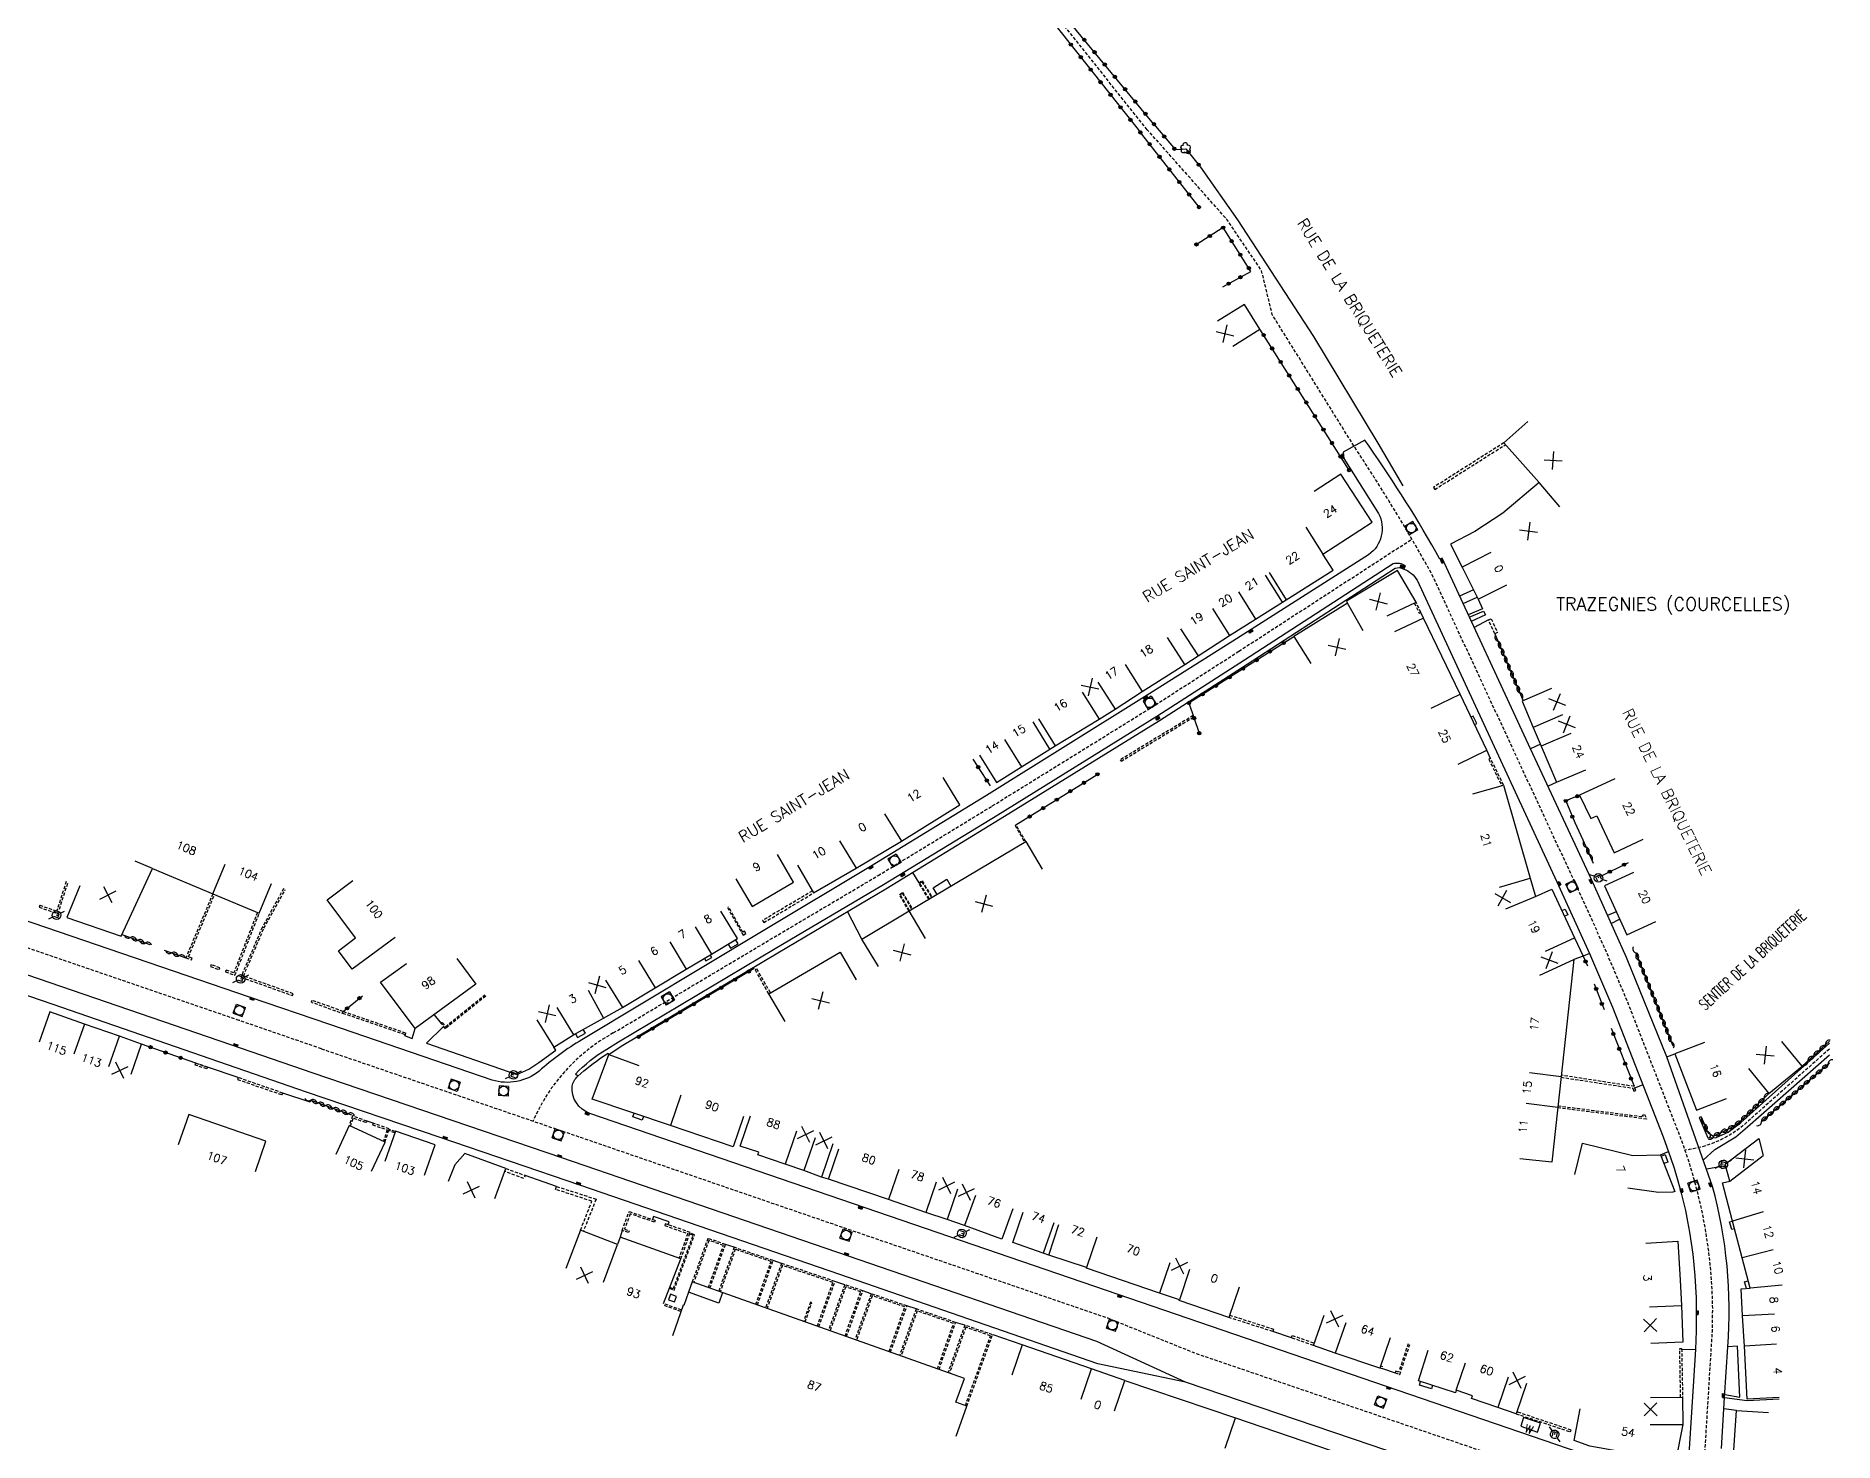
# Model space of a CAD drawing. Extents: x 146000 to 147001, y 128004 to 129000.
# Drawn here: x 146719.8 to 147000.7, y 128125.6 to 128345.3 of the extents above; entities that cross this region are included whole.
import ezdxf
from ezdxf.enums import TextEntityAlignment as Align

# ---------------------------------------------------------------- set-up
doc = ezdxf.new("R2010")
doc.units = 0
doc.header["$MEASUREMENT"] = 0
doc.linetypes.add('DASHED', pattern=[0.75, 0.5, -0.25])
doc.layers.get('0').update_dxf_attribs({"linetype": 'CONTINUOUS'})
for name, color, linetype in [('W0001', 6, 'DASHED'), ('W0008', 7, 'CONTINUOUS'), ('W0100', 7, 'CONTINUOUS'), ('W0112', 1, 'DASHED'), ('W0300', 7, 'CONTINUOUS'), ('W0302', 3, 'CONTINUOUS'), ('W0310', 3, 'CONTINUOUS'), ('W0322', 7, 'CONTINUOUS'), ('W0334', 7, 'CONTINUOUS'), ('W0400', 7, 'CONTINUOUS'), ('W0420', 7, 'CONTINUOUS'), ('W0471', 7, 'CONTINUOUS'), ('W0980', 7, 'CONTINUOUS'), ('W0984', 7, 'CONTINUOUS'), ('W0989', 7, 'CONTINUOUS'), ('W0991', 7, 'CONTINUOUS'), ('W1102', 7, 'CONTINUOUS')]:
    doc.layers.add(name, color=color, linetype=linetype)
doc.styles.get("Standard").update_dxf_attribs({"font": 'romans.shx', "width": 0.85})

# ---------------------------------------------------------------- blocks, each defined once
blk = doc.blocks.new('t991o')
at = {"color": 0, "linetype": 'Continuous'}
for p, q in [((-1, 1), (1, -1)), ((-1, -1), (1, 1))]:
    blk.add_line(p, q, dxfattribs=at)
blk = doc.blocks.new('t322o')
at = {"color": 0, "linetype": 'Continuous'}
for radius in [0.25, 0.15]:
    blk.add_circle((0, 0), radius, dxfattribs=at)
blk = doc.blocks.new('t310o')
at = {"color": 0, "linetype": 'Continuous'}
for centre, start, end in [((-0.5, 0.38), 216.8699, 323.1304), ((0.5, -0.37), 36.8699, 143.1303)]:
    blk.add_arc(centre, 0.625, start, end, dxfattribs=at)
blk = doc.blocks.new('T471')
for p, q in [((-0.333334, 0.333334), (-0.333334, -0.333334)), ((-0.333334, 0.333334), (0.333334, 0.333334)), ((-0.333334, 0), (0, 0)), ((0.500001, 0.500001), (1.000002, 1.000002)), ((-0.500001, -0.500001), (-1.000002, -1.000002)), ((-0.333334, -0.333334), (0.333334, -0.333334))]:
    blk.add_line(p, q)
blk.add_ellipse((0, 0), major_axis=(0.471405, 0.471405), ratio=1, start_param=5.4977871438, end_param=11.780972451)
blk = doc.blocks.new('T400')
for p, q in [((-0.15, 0.3), (0.15, 0.3)), ((-0.15, -0.25), (-0.15, 0.3)), ((-0.15, 0.15), (0.15, 0.15)), ((-0.15, 0), (0.15, 0)), ((0.15, 0.3), (0.15, -0.25)), ((-0.15, -0.15), (0.15, -0.15)), ((-0.15, -0.25), (-0.15, -0.3)), ((-0.15, -0.3), (0.15, -0.3)), ((0.15, -0.3), (0.15, -0.25))]:
    blk.add_line(p, q)
blk = doc.blocks.new('T420')
for p, q in [((0.75, 0.75), (-0.75, 0.75)), ((-0.75, 0.75), (-0.75, -0.75)), ((0.75, 0.75), (0.75, -0.75)), ((0.75, -0.75), (-0.75, -0.75))]:
    blk.add_line(p, q)
blk.add_ellipse((0, 0), major_axis=(-0.53, 0.53), ratio=1, start_param=3.926991, end_param=10.210176)
blk = doc.blocks.new('T300')
for p, q in [((-0.8, 0.51), (-0.86, 0.34)), ((-0.86, 0.34), (-0.86, 0.17)), ((-0.86, 0.17), (-0.74, 0.06)), ((-0.69, 0.63), (-0.8, 0.51)), ((-0.8, -0.06), (-0.74, 0.06)), ((-0.74, 0.06), (-0.69, 0.11)), ((-0.57, 0.69), (-0.69, 0.63)), ((-0.46, 0.69), (-0.57, 0.69)), ((-0.29, 0.63), (-0.46, 0.69)), ((-0.29, 0.63), (-0.17, 0.74)), ((-0.23, 0.57), (-0.29, 0.63)), ((-0.17, 0.74), (-0.06, 0.8)), ((-0.06, 0.8), (0.06, 0.8)), ((0.06, 0.8), (0.23, 0.74)), ((0.23, 0.74), (0.34, 0.63)), ((0.34, 0.63), (0.4, 0.51)), ((0.46, 0.46), (0.34, 0.46)), ((0.4, 0.51), (0.4, 0.46)), ((0.57, 0.4), (0.46, 0.46)), ((0.57, 0.4), (0.69, 0.29)), ((0.69, 0.29), (0.74, 0.17)), ((0.74, 0.06), (0.69, -0.17)), ((0.74, 0.17), (0.74, 0.06)), ((-0.8, -0.17), (-0.8, -0.06)), ((-0.8, -0.23), (-0.8, -0.17)), ((-0.74, -0.34), (-0.8, -0.23)), ((-0.69, -0.4), (-0.74, -0.34)), ((-0.51, -0.46), (-0.69, -0.4)), ((-0.4, -0.46), (-0.51, -0.46)), ((-0.4, -0.46), (-0.34, -0.46)), ((-0.34, -0.46), (-0.34, -0.4)), ((-0.34, -0.51), (-0.34, -0.46)), ((-0.29, -0.63), (-0.34, -0.51)), ((-0.17, -0.74), (-0.29, -0.63)), ((-0.06, -0.8), (-0.17, -0.74)), ((0.06, -0.8), (-0.06, -0.8)), ((0.17, -0.74), (0.06, -0.8)), ((0.23, -0.69), (0.17, -0.74)), ((0.29, -0.46), (0.23, -0.46)), ((0.29, -0.63), (0.23, -0.69)), ((0.46, -0.4), (0.29, -0.46)), ((0.34, -0.51), (0.29, -0.63)), ((0.34, -0.51), (0.34, -0.46)), ((0.57, -0.34), (0.46, -0.4)), ((0.63, -0.29), (0.57, -0.34)), ((0.69, -0.17), (0.63, -0.29))]:
    blk.add_line(p, q)

msp = doc.modelspace()

# ---------------------------------------------------------------- linework, layer by layer
at = {"layer": 'W0001', "flags": 128}
for points in [[(146893.43, 128330.65), (146879.48, 128348.09), (146858.97, 128373.33), (146853.91, 128379.33), (146832.67, 128404.16), (146818.13, 128420.55), (146802.87, 128437.61), (146779.06, 128464.83, -0.3239), (146778.82, 128467.43), (146782.02, 128472.84), (146790.06, 128487.73), (146815.46, 128534.27), (146826.61, 128555.02), (146831.95, 128567.25), (146839.78, 128586.67, 0.093664), (146842.4, 128599.82), (146843.46, 128606.03), (146845.19, 128625.31)], [(146978.4, 128113.04, 0.082216), (146980.53, 128123.58), (146981.72, 128142.9), (146981.77, 128146.42, 0.09103), (146976.35, 128174.22), (146968.43, 128194.51), (146964.83, 128202.97), (146959.72, 128214.18), (146937.81, 128261.38, 0.018363), (146925.73, 128281.21), (146912.96, 128301.75), (146911.29, 128308.61), (146905.88, 128316.62), (146893.43, 128330.65)], [(147000, 128187.03), (146986.52, 128175.06, -0.14184), (146977.46, 128171.23)]]:
    msp.add_lwpolyline(points, format="xyb", dxfattribs=at)
at = {"layer": 'W0001'}
for points in [[(146764.38, 128187.07), (146751.54, 128191.49), (146717.96, 128202.99), (146698.44, 128209.67), (146668.04, 128220.07, -0.033093), (146635.91, 128233.43, -0.012212), (146611.39, 128247.08), (146581.95, 128264.12), (146565.39, 128273.71), (146503.08, 128309.79, 0.047576), (146463.58, 128327.49, 0.057368), (146413.89, 128338.18), (146386.79, 128340.99)], [(146797.45, 128175.78, -0.16574), (146809.99, 128189.54), (146834.47, 128204.12), (146851.36, 128214.13), (146869.21, 128225.01), (146894.06, 128240.39), (146907.74, 128249.18), (146934.76, 128266.69, -0.35741)]]:
    msp.add_lwpolyline(points, format="xyb", dxfattribs=at)
at = {"layer": 'W0001', "flags": 128}
msp.add_lwpolyline([(146764.38, 128187.07), (146789.76, 128178.4), (146805.02, 128173.19), (146842.42, 128160.35), (146887.21, 128145.02), (146900.96, 128139.5), (146929.96, 128129.62), (146971.11, 128115.53), (146983.2, 128111.4), (147000, 128105.95)], dxfattribs=at)
at = {"layer": 'W0008'}
for points in [[(146765.68, 128190.87), (146753.15, 128195.13), (146717.36, 128207.38), (146699.28, 128213.57), (146669.65, 128223.73, -0.036629), (146637.73, 128237, -0.015294), (146613.29, 128250.6), (146584.36, 128267.34), (146567.71, 128276.97), (146505.36, 128313.08, 0.048768), (146464.76, 128331.31, 0.05659), (146413.28, 128342.24), (146387.15, 128344.98)], [(146763.09, 128183.28), (146750.24, 128187.7), (146716.67, 128199.2), (146697.15, 128205.88), (146666.75, 128216.28, -0.033133), (146634.09, 128229.87, -0.012225), (146609.37, 128243.63), (146579.95, 128260.65), (146563.38, 128270.25), (146501.09, 128306.32, 0.047557), (146462.3, 128323.7, 0.057382), (146413.49, 128334.2), (146386.43, 128336.99)], [(146983.12, 128124.6), (146983.62, 128132.61), (146984.13, 128140.49, 0.08551), (146981.74, 128165.57), (146974.6, 128185.82), (146968.3, 128201.35), (146962.83, 128213.5), (146953.28, 128233.95), (146939.48, 128263.69), (146939.15, 128263.55, 0.026348), (146928.07, 128281.2), (146927.41, 128282.17), (146924.05, 128280.26), (146924.15, 128279.28), (146929.54, 128270.71, -0.378582), (146928, 128264.24), (146906.81, 128250.76), (146893.4, 128242.32), (146868.32, 128226.66), (146850.17, 128215.57), (146833.68, 128205.65), (146805.1, 128188.49, 0.045651), (146798.39, 128183.57, -0.247557), (146791.05, 128182.17), (146765.68, 128190.87)], [(146972.65, 128120.01), (146930.64, 128134.38), (146888.87, 128148.68), (146843.71, 128164.12), (146806.32, 128176.96, -0.333825), (146803.54, 128181.22, -0.147713), (146804.44, 128182.78), (146804.07, 128183.1, -0.066323), (146808.96, 128187), (146810.82, 128188.16), (146835.29, 128202.73), (146852.19, 128212.75), (146870.06, 128223.64), (146894.92, 128239.03), (146908.61, 128247.82), (146931.83, 128262.87, -0.238904), (146933.72, 128262.51), (146933.49, 128262.01, -0.185015), (146935.57, 128260.26), (146957.44, 128213.13), (146962.54, 128201.96), (146966.11, 128193.56), (146974.02, 128173.3)], [(146974.02, 128173.31, -0.091358), (146979.2, 128146.41), (146979.17, 128143.02), (146979.09, 128140.09), (146978.03, 128123.74, -0.453745)]]:
    msp.add_lwpolyline(points, format="xyb", dxfattribs=at)
for points in [[(146980.99, 128173.16), (146982.33, 128173.2), (146984.2, 128174.02), (146986.11, 128175.52), (147000, 128187.92)], [(146980.29, 128169.68), (146982.11, 128171.33), (146985.38, 128173.3), (146987.23, 128174.86), (147000, 128186.1)], [(147000, 128100.71), (146994.69, 128102.45), (146980.23, 128107.39), (146928.43, 128125.14), (146899.42, 128134.99), (146885.55, 128141.36), (146846.72, 128154.67), (146801.93, 128170.05), (146763.09, 128183.28)]]:
    msp.add_lwpolyline(points, dxfattribs=at)
at = {"layer": 'W0100'}
for points in [[(146906.78, 128296.85), (146911.03, 128299.49), (146908.63, 128303.36), (146904.38, 128300.73)], [(146952.89, 128285.05), (146949.14, 128281.74), (146954.64, 128275.53), (146948.98, 128270.73), (146944.62, 128267.86), (146940.82, 128265.88), (146942.64, 128262.31), (146945.13, 128257.32), (146949.61, 128259.56)], [(146912.48, 128261.45), (146915.14, 128257.22), (146922.46, 128261.83), (146920.88, 128264.33), (146928.54, 128269.32), (146923.68, 128276.83), (146919.48, 128274.11)], [(146898.64, 128252.66), (146901.35, 128248.45), (146906.28, 128251.62), (146910.34, 128254.19), (146914.53, 128256.82), (146911.88, 128261.06)], [(146930.89, 128254.69), (146935.42, 128256.84), (146932.52, 128261.77), (146924.54, 128256.99), (146924.69, 128256.71), (146916.34, 128251.49), (146918.99, 128247.25)], [(146942, 128231.54), (146946.5, 128233.7), (146942.29, 128242.46), (146936.57, 128254.34), (146932.07, 128252.18)], [(146876.44, 128238.63), (146879.05, 128234.37), (146885.93, 128238.58), (146888.4, 128240.15), (146892.64, 128242.86), (146899.3, 128247.1), (146896.61, 128251.31)], [(146956.59, 128243.33), (146951.98, 128241.37), (146953.73, 128237.27), (146954.99, 128234.32), (146957.35, 128228.71), (146961.96, 128230.65)], [(146867.21, 128232.93), (146869.85, 128228.69), (146873.76, 128231.12), (146878.2, 128233.86), (146875.57, 128238.12)], [(146838.77, 128215.74), (146841.29, 128211.41), (146847.94, 128215.29), (146855, 128219.52), (146864.15, 128225.18), (146861.53, 128229.43)], [(146966.46, 128229.26), (146960.98, 128226.67), (146962.71, 128223.03), (146963.66, 128223.48), (146966.4, 128217.68), (146970.92, 128219.82)], [(146944.28, 128226.89), (146949.09, 128228.27), (146953.27, 128213.7), (146954.07, 128210.87), (146956.62, 128212)], [(146829.14, 128213.61), (146831.67, 128209.29), (146838.16, 128213.09), (146835.63, 128217.41)], [(146851.41, 128199.91), (146848.85, 128204.2), (146856.23, 128208.61), (146874.45, 128219.43), (146877, 128215.13)], [(146726.64, 128212.5), (146724.59, 128207.6), (146733.08, 128204.64), (146737.99, 128215.24), (146747.42, 128211.29), (146754.67, 128208.26), (146756.6, 128212.88)], [(146969.39, 128214.61), (146964.84, 128212.54), (146968.34, 128204.88), (146972.89, 128206.95)], [(146775.91, 128204.47), (146769.2, 128199.48), (146767.04, 128202.38), (146769.73, 128204.39), (146765.29, 128210.36), (146769.3, 128213.34)], [(146956.62, 128212), (146960.17, 128204.41), (146961.53, 128201.51), (146960.07, 128201.01), (146958.08, 128182.75), (146956.61, 128169.33), (146951.64, 128169.87)], [(146798.07, 128191.58), (146800.71, 128187.34), (146803.79, 128189.25), (146808.48, 128191.86), (146811.42, 128193.52), (146816.51, 128196.59), (146821.38, 128199.49), (146825.33, 128201.84), (146829.38, 128204.3), (146826.79, 128208.58)], [(146785.54, 128201.15), (146788.53, 128197.14), (146779.01, 128190.22), (146773.63, 128197.45), (146777.67, 128200.39)], [(146836.82, 128191.33), (146834.3, 128195.65), (146845.42, 128202.14), (146847.94, 128197.82)], [(146734.64, 128183.08), (146736.3, 128187.8), (146732.82, 128189.02), (146727.38, 128190.93), (146721.93, 128192.84), (146720.28, 128188.12)], [(146980.51, 128188.07), (146975.85, 128186.26), (146979.25, 128177.5), (146983.91, 128179.31)], [(146987.38, 128183.97), (146990.54, 128180.1), (146995.74, 128184.34), (146992.58, 128188.21)], [(146830.34, 128176.47), (146828.73, 128171.74), (146818.92, 128175.08), (146806.69, 128179.19), (146809.29, 128186.17), (146813.97, 128184.43)], [(146754.07, 128167.91), (146755.7, 128172.64), (146743.65, 128176.79), (146742.02, 128172.07)], [(146844.3, 128172.24), (146842.53, 128167.02), (146839.76, 128168.05), (146836.87, 128169.03), (146832.59, 128170.48), (146832.73, 128170.89), (146829.84, 128171.87), (146831.45, 128176.6)], [(146772.23, 128167.95), (146774.33, 128172.49), (146768.71, 128175.09), (146766.62, 128170.55)], [(146780.51, 128167.33), (146782.14, 128172.05), (146775.95, 128174.19), (146774.32, 128169.47)], [(146960.23, 128167.45), (146961.41, 128172.31), (146969.31, 128170.4), (146973.64, 128170.48), (146975.84, 128164.77), (146975.54, 128164.67), (146973.29, 128164.61)], [(146992.15, 128132.59), (146987.16, 128132.33), (146986.73, 128140.62), (146986.45, 128145.35), (146986.21, 128149.56), (146987.6, 128149.65), (146986.37, 128154.4), (146984.86, 128160.12), (146983.31, 128166.1), (146984.43, 128166.39), (146983.74, 128169.02), (146988.99, 128173.06), (146989.65, 128170.41)], [(146791.47, 128163.68), (146793.18, 128168.38), (146786.78, 128170.71), (146785.21, 128168.96), (146784.17, 128166.34)], [(146872.41, 128162.05), (146870.72, 128157.34), (146864.89, 128159.44), (146862.18, 128160.38), (146858.83, 128161.49), (146852.98, 128163.5), (146843.63, 128166.72), (146845.25, 128171.44)], [(146973.29, 128164.61), (146968.5, 128165.27)], [(146878.81, 128159.88), (146877.16, 128155.15), (146872.41, 128156.81), (146874.05, 128161.53)], [(146817.84, 128147.26), (146820.54, 128154.24), (146811.04, 128157.64), (146810.67, 128156.5), (146804.88, 128158.74), (146802.56, 128152.75)], [(146907.76, 128149.82), (146906.15, 128145.09), (146898.43, 128147.72), (146898.44, 128147.84), (146895.33, 128148.89), (146883.91, 128152.78), (146883.95, 128152.89), (146878.05, 128154.84), (146879.62, 128159.59)], [(146971.34, 128156.71), (146976.33, 128157.02), (146976.71, 128150.94), (146976.88, 128146.95), (146977.12, 128141.21), (146972.12, 128141)], [(146863.57, 128126.52), (146865.24, 128131.23), (146863.53, 128131.84), (146864.85, 128135.58), (146822.33, 128150.65), (146821.76, 128149.03), (146821.03, 128146.97), (146820.93, 128147.01), (146819.23, 128142.23)], [(146931.36, 128141.91), (146929.76, 128137.17), (146922.77, 128139.52), (146919.38, 128140.73), (146921.05, 128145.44)], [(146888.28, 128130.52), (146889.92, 128135.24), (146884.72, 128137.05), (146873.87, 128140.79), (146872.24, 128136.06)], [(146952.68, 128134.79), (146951.04, 128130.06), (146948.2, 128131.05), (146944.1, 128132.45), (146944.24, 128132.87), (146941.69, 128133.73), (146941.57, 128133.34), (146935.79, 128135.2), (146937.32, 128139.96)], [(146972.06, 128132.6), (146977.06, 128132.62), (146977.08, 128128.38), (146975.94, 128122.58), (146962.56, 128124.98), (146960.14, 128125.85)], [(146960.14, 128125.85), (146961.05, 128130.84)], [(146989.82, 128120.19), (146989.9, 128116.89), (146989.91, 128116.18), (146984.51, 128116.55), (146984.83, 128120.52), (146985.49, 128130.58), (146990.48, 128130.25)], [(146905.59, 128124.66), (146907.2, 128129.4), (146924.16, 128123.65), (146922.55, 128118.92)]]:
    msp.add_lwpolyline(points, dxfattribs=at)
for points in [[(146818.63, 128147.87), (146819.58, 128147.51), (146819.89, 128148.35), (146818.93, 128148.71)], [(146954.38, 128127.19), (146954.84, 128128.58), (146952.23, 128129.48), (146951.77, 128128.09)]]:
    msp.add_lwpolyline(points, close=True, dxfattribs=at)
at = {"layer": 'W0112'}
msp.add_line((146746.59, 128184.19), (146744.76, 128184.82), dxfattribs=at)
for points in [[(146949.14, 128281.74), (146938.16, 128274.78), (146938.36, 128274.46), (146949.34, 128281.42)], [(146935.15, 128256.71), (146935.91, 128255.1), (146936.18, 128255.23), (146935.42, 128256.84)], [(146949.09, 128228.27), (146947.06, 128232.41), (146946.79, 128232.28), (146948.79, 128228.19)], [(146874.45, 128219.43), (146872.91, 128222.03), (146872.76, 128221.94), (146874.29, 128219.34)], [(146724.52, 128213.19), (146723.01, 128208.55), (146720.37, 128209.48), (146720.27, 128209.2), (146723.21, 128208.16), (146724.81, 128213.1)], [(146758.48, 128212.09), (146755.13, 128206.04), (146751.8, 128198.26), (146759.87, 128195.38), (146759.97, 128195.67), (146752.2, 128198.43), (146755.4, 128205.91), (146758.74, 128211.95)], [(146841.1, 128211.73), (146833.31, 128207.1), (146833.5, 128206.78), (146841.29, 128211.41)], [(146859.29, 128210.43), (146857.72, 128212.99), (146858.25, 128213.3), (146859.81, 128210.74)], [(146859.38, 128210.48), (146857.86, 128212.96), (146858.22, 128213.17), (146859.72, 128210.68)], [(146747.42, 128211.29), (146743.2, 128201.26), (146744.1, 128200.95), (146744.19, 128201.24), (146743.61, 128201.44), (146747.7, 128211.18)], [(146827.81, 128209.14), (146830.07, 128205.16), (146830.26, 128204.84), (146830.7, 128205.1), (146830.51, 128205.42), (146830.24, 128205.27), (146827.98, 128209.24)], [(146856.19, 128208.58), (146854.69, 128211.18), (146855.19, 128211.51), (146856.72, 128208.9)], [(146856.27, 128208.63), (146854.82, 128211.15), (146855.15, 128211.37), (146856.63, 128208.85)], [(146754.39, 128208.38), (146750.7, 128198.94), (146749.47, 128199.36), (146749.38, 128199.08), (146750.88, 128198.56), (146754.67, 128208.26)], [(146834.3, 128195.65), (146832.14, 128199.43), (146832.37, 128199.56), (146834.53, 128195.79)], [(146790.06, 128195.3), (146783.75, 128190.2), (146783.09, 128191.02), (146783.27, 128191.17), (146783.78, 128190.52), (146789.91, 128195.48)], [(146958.07, 128182.62), (146969.28, 128180.92), (146969.46, 128180.42), (146969.75, 128180.53), (146969.51, 128181.18), (146958.1, 128182.93)], [(146957.58, 128178.16), (146970.92, 128176.45), (146970.81, 128176.69), (146971.09, 128176.82), (146971.43, 128176.08), (146957.54, 128177.85)], [(146768.94, 128174.98), (146769.38, 128176.25), (146771.42, 128175.53), (146771.51, 128175.77), (146769.23, 128176.57), (146768.71, 128175.09)], [(146774.33, 128172.49), (146774.95, 128174.56), (146772.46, 128175.44), (146772.37, 128175.2), (146774.64, 128174.4), (146774.1, 128172.6)], [(146775.87, 128173.94), (146774.87, 128174.29)], [(146775.93, 128174.13), (146774.92, 128174.48)], [(146804.88, 128158.74), (146806.64, 128163.25), (146800.97, 128165.1), (146801.13, 128165.57), (146807.3, 128163.56), (146805.32, 128158.57)], [(146820.54, 128154.24), (146822.01, 128158.37), (146818.12, 128159.74), (146818.02, 128159.45), (146821.62, 128158.19), (146820.25, 128154.34)], [(146818.77, 128149.67), (146819.48, 128149.37), (146822.69, 128158.01), (146821.98, 128158.29)], [(146818.84, 128149.83), (146819.38, 128149.6), (146822.47, 128157.91), (146821.92, 128158.13)], [(146825.1, 128149.67), (146827.52, 128156.51), (146824.76, 128157.44), (146822.33, 128150.65)], [(146824.86, 128149.75), (146827.2, 128156.35), (146824.92, 128157.12), (146822.57, 128150.56)], [(146832.5, 128147.04), (146834.96, 128153.97), (146828.9, 128156.05), (146826.46, 128149.18)], [(146832.27, 128147.13), (146834.64, 128153.82), (146829.05, 128155.74), (146826.7, 128149.1)], [(146842.11, 128143.64), (146844.62, 128150.73), (146836.26, 128153.54), (146833.79, 128146.59)], [(146841.87, 128143.72), (146844.3, 128150.57), (146836.41, 128153.22), (146834.03, 128146.5)], [(146846.44, 128142.1), (146848.97, 128149.25), (146846.15, 128150.21), (146843.63, 128143.1)], [(146846.2, 128142.19), (146848.65, 128149.09), (146846.3, 128149.89), (146843.87, 128143.02)], [(146820.57, 128146.02), (146817.75, 128147.02)], [(146820.66, 128146.25), (146817.84, 128147.26)], [(146839.96, 128144.4), (146841.02, 128147.39), (146840.8, 128147.47), (146839.74, 128144.48)], [(146853.31, 128139.67), (146855.87, 128146.89), (146850.3, 128148.79), (146847.76, 128141.64)], [(146853.07, 128139.75), (146855.55, 128146.74), (146850.45, 128148.48), (146848, 128141.55)], [(146860.89, 128136.98), (146863.48, 128144.31), (146857.31, 128146.44), (146854.73, 128139.17)], [(146860.65, 128137.07), (146863.16, 128144.16), (146857.46, 128146.12), (146854.97, 128139.08)], [(146906.27, 128145.47), (146913.16, 128143.27), (146913.04, 128142.89), (146906.15, 128145.09)], [(146865.24, 128131.23), (146869.25, 128142.4), (146864.91, 128143.88), (146862.29, 128136.49)], [(146865, 128131.31), (146868.93, 128142.24), (146865.07, 128143.56), (146862.53, 128136.4)], [(146919.38, 128140.73), (146915.94, 128141.91), (146916.07, 128142.29), (146919.51, 128141.1)], [(146934.19, 128140.98), (146932.69, 128136.54), (146932.23, 128136.7), (146932.14, 128136.44), (146932.86, 128136.18), (146934.45, 128140.89)], [(146976.76, 128132.61), (146976.62, 128140.22), (146976.92, 128140.22), (146977.06, 128132.62)], [(146951.04, 128130.06), (146959.54, 128127.22), (146959.64, 128127.5), (146951.14, 128130.35)]]:
    msp.add_lwpolyline(points, dxfattribs=at)
for points in [[(146947.15, 128254.25), (146948.15, 128252.09), (146947.72, 128251.89), (146946.72, 128254.06)], [(146900.6, 128239.13), (146889.21, 128232.2), (146889.34, 128231.99), (146900.73, 128238.92)], [(146747.05, 128199.93), (146748.43, 128199.43), (146748.53, 128199.71), (146747.15, 128200.21)], [(146767.8, 128192.9), (146777.55, 128189.56), (146777.45, 128189.27), (146767.7, 128192.61)], [(146744.76, 128184.82), (146746.59, 128184.19), (146746.49, 128183.91), (146744.66, 128184.53)], [(146758.37, 128180.15), (146751.37, 128182.56), (146751.27, 128182.28), (146758.27, 128179.87)], [(146812.38, 128158.34), (146811.38, 128158.7), (146812.47, 128161.65), (146816.54, 128160.26), (146816.44, 128159.98), (146812.65, 128161.28), (146811.76, 128158.88), (146812.49, 128158.63)]]:
    msp.add_lwpolyline(points, close=True, dxfattribs=at)
at = {"layer": 'W0112', "flags": 128}
for points in [[(146767.8, 128192.9), (146762.91, 128194.64), (146762.81, 128194.35), (146767.7, 128192.61)], [(146793.18, 128168.38), (146796.22, 128167.27), (146796.05, 128166.8), (146793.01, 128167.91)], [(146929.78, 128137.23), (146930.17, 128137.1), (146930.26, 128137.37), (146929.87, 128137.5)]]:
    msp.add_lwpolyline(points, dxfattribs=at)
at = {"layer": 'W0302'}
msp.add_lwpolyline([(146901.76, 128324.82), (146907.53, 128316.55), (146919.42, 128298.32), (146929.47, 128281.66), (146933.35, 128275.02)], dxfattribs=at)
at = {"layer": 'W0310', "flags": 128}
msp.add_lwpolyline([(146947.72, 128251.89), (146952.16, 128241.45)], dxfattribs=at)
at = {"layer": 'W0310'}
for points in [[(146961.5, 128219.69), (146963.1, 128216.07)], [(146733.22, 128204.94), (146737.57, 128203.36)], [(146739.83, 128202.46), (146743.2, 128201.26)], [(146969.74, 128202.07), (146972.69, 128194.76), (146975.52, 128187.55)], [(146995.74, 128184.34), (147000, 128188.27)], [(146989.39, 128175.71), (147000, 128184.85)], [(146762.72, 128179.03), (146769.11, 128176.75)], [(146979.98, 128176.44), (146981.02, 128173.98), (146981.9, 128173.43), (146984.59, 128174.72), (146986.07, 128175.71), (146990.54, 128180.1)]]:
    msp.add_lwpolyline(points, dxfattribs=at)
at = {"layer": 'W0322'}
for points in [[(146894.47, 128331.52), (146880.41, 128348.56), (146859.71, 128373.92), (146859.65, 128375.6), (146871.46, 128385.74)], [(146856.35, 128375.07), (146878.56, 128347.62), (146892.58, 128329.94)], [(146901.51, 128318.55), (146892.58, 128329.94)], [(146894.47, 128331.52), (146897.76, 128327.55), (146899.43, 128327.65), (146901.76, 128324.82)], [(146905.24, 128306.11), (146909.63, 128308.49), (146905.26, 128315.38), (146901.05, 128312.66)], [(146924.96, 128277.46), (146911.03, 128299.49)], [(146899.94, 128241.1), (146916.34, 128251.49)], [(146899.94, 128241.1), (146901.54, 128236.36)], [(146868.91, 128228.13), (146866.2, 128232.31)], [(146872.91, 128222.03), (146885.85, 128230.08)], [(146960.98, 128226.67), (146958.82, 128225.78), (146960.21, 128222.4)], [(146964.19, 128214), (146968.63, 128216.18)], [(146961.54, 128201.51), (146962.23, 128200)], [(146813.96, 128188.93), (146832.01, 128199.64)], [(146767.8, 128192.9), (146770.8, 128195.36)], [(146963.26, 128197.2), (146964.79, 128193.18)], [(146965.89, 128190.28), (146969.49, 128181.2)], [(146744.76, 128184.82), (146736.3, 128187.8)]]:
    msp.add_lwpolyline(points, dxfattribs=at)
at = {"layer": 'W0334'}
msp.add_lwpolyline([(146804.44, 128182.78, -0.03375), (146808.37, 128185.85), (146809.21, 128186.37), (146809.29, 128186.17), (146811.22, 128187.5), (146835.68, 128202.06), (146852.59, 128212.08), (146870.46, 128222.98), (146895.33, 128238.37), (146909.03, 128247.17), (146932.14, 128262.15, -0.226251), (146933.49, 128262.01, -0.134971)], format="xyb", dxfattribs=at)
for points in [[(146914.53, 128256.82), (146915.14, 128257.22)], [(146944.41, 128258.77), (146942.22, 128257.77)], [(146942.76, 128256.62), (146944.99, 128257.61)], [(146945.13, 128257.32), (146945.8, 128255.8), (146943.58, 128254.85)], [(146936.57, 128254.34), (146936.18, 128255.23)], [(146943.74, 128254.51), (146945.95, 128255.43), (146946.26, 128254.86), (146944.05, 128253.84)], [(146946.72, 128254.06), (146944.49, 128252.88)], [(146899.3, 128247.1), (146901.35, 128248.45)], [(146944.56, 128237.74), (146944.91, 128237.9), (146944.35, 128239.05), (146944.01, 128238.89)], [(146878.2, 128233.86), (146879.05, 128234.37)], [(146954.84, 128234.68), (146953.28, 128233.95)], [(146947.06, 128232.41), (146946.5, 128233.7)], [(146956.13, 128228.15), (146957.35, 128228.71)], [(146762.06, 128180.28), (146722.49, 128193.96), (146694.77, 128203.46), (146655.85, 128216.86), (146650.67, 128218.83), (146646.23, 128220.53), (146645.59, 128218.98)], [(146960.21, 128222.4), (146961.5, 128219.69)], [(146856.76, 128214.63), (146857.72, 128212.99)], [(146860.57, 128211.19), (146859.96, 128212.21), (146862.11, 128213.54), (146862.74, 128212.48)], [(146958.19, 128208.65), (146958.7, 128208.89), (146959.11, 128207.99), (146958.61, 128207.76)], [(146848.85, 128204.2), (146846.56, 128208.51)], [(146966.7, 128208.47), (146965.35, 128207.89)], [(146965.92, 128206.65), (146967.22, 128207.32)], [(146827.92, 128203.41), (146828.31, 128202.77), (146829.5, 128203.45), (146829.09, 128204.12)], [(146824.22, 128201.18), (146824.44, 128200.8), (146825.38, 128201.34), (146825.15, 128201.73)], [(146962.54, 128201.96), (146961.53, 128201.51)], [(146781.98, 128192.38), (146783.09, 128191.02)], [(146777.45, 128189.27), (146777.38, 128189.14), (146778.56, 128188.68), (146779.01, 128190.22)], [(146783.46, 128190.56), (146780.81, 128187.95), (146794.92, 128183.06), (146796.77, 128183.86), (146798.37, 128184.94), (146801.03, 128186.87), (146800.71, 128187.34)], [(146804.09, 128189.42), (146804.42, 128188.82), (146805.65, 128189.5), (146805.31, 128190.1)], [(146751.37, 128182.56), (146746.59, 128184.19)], [(146974.6, 128185.82), (146975.85, 128186.26)], [(146969.59, 128180.96), (146970.81, 128181.46)], [(146899.42, 128134.99), (146885.7, 128137.86), (146845.37, 128151.81), (146804.91, 128165.71), (146782.92, 128173.21), (146762.06, 128180.28)], [(146772.46, 128175.44), (146771.51, 128175.77)], [(146814.71, 128176.5), (146814.52, 128175.92), (146813.04, 128176.42), (146813.24, 128176.99)], [(146979.98, 128176.44), (146979.68, 128176.32), (146980.99, 128173.16)], [(146973.64, 128170.48), (146974.87, 128171.02)], [(146973.71, 128170.31), (146974.32, 128170.54), (146974.74, 128169.37), (146974.16, 128169.14)], [(146801.13, 128165.57), (146796.22, 128167.27)], [(146843.63, 128166.72), (146842.53, 128167.02)], [(146983.81, 128168.78), (146980.78, 128168.28)], [(146811.38, 128158.7), (146811.04, 128157.64)], [(146818.57, 128159.58), (146818.73, 128160.04), (146816.26, 128160.89), (146816.1, 128160.41)], [(146985.17, 128158.93), (146984.77, 128158.82), (146984.39, 128160.04), (146984.85, 128160.16)], [(146828.9, 128156.05), (146827.52, 128156.51)], [(146836.26, 128153.54), (146834.96, 128153.97)], [(146878.05, 128154.84), (146877.16, 128155.15)], [(146846.15, 128150.21), (146844.62, 128150.73)], [(146987.06, 128149.61), (146986.75, 128150.67), (146987.3, 128150.81)], [(146850.3, 128148.79), (146848.97, 128149.25)], [(146857.31, 128146.44), (146855.87, 128146.89)], [(146864.91, 128143.88), (146863.48, 128144.31)], [(146873.87, 128140.79), (146869.32, 128142.37)], [(146915.94, 128141.91), (146913.04, 128142.89)], [(146979.09, 128140.09), (146976.92, 128140.01)], [(146983.65, 128133.05), (146986, 128132.64), (146985.62, 128140.62), (146984.13, 128140.49)], [(146889.92, 128135.24), (146907.2, 128129.4)], [(146938, 128134.49), (146937.82, 128133.93), (146935.96, 128134.52), (146936.14, 128135.09)], [(146985.49, 128130.58), (146983.51, 128130.83)], [(146983.62, 128132.61), (146987.14, 128132.14), (146992.13, 128132.39)]]:
    msp.add_lwpolyline(points, dxfattribs=at)
at = {"layer": 'W0334', "flags": 128}
for points in [[(146762.72, 128179.03), (146762.62, 128178.75), (146758.37, 128180.15)], [(146930.17, 128137.1), (146932.14, 128136.44)]]:
    msp.add_lwpolyline(points, dxfattribs=at)
at = {"layer": 'W1102'}
for p, q in [((146957.87, 128271.71), (146954.64, 128275.53)), ((146918.19, 128268.55), (146920.88, 128264.33)), ((146947.09, 128264.59), (146942.64, 128262.31)), ((146907.68, 128258.43), (146910.34, 128254.19)), ((146927.17, 128252.37), (146924.69, 128256.71)), ((146903.61, 128255.85), (146906.28, 128251.62)), ((146889.99, 128247.1), (146892.64, 128242.86)), ((146883.25, 128242.8), (146885.93, 128238.58)), ((146885.71, 128244.36), (146888.4, 128240.15)), ((146937.79, 128240.29), (146942.29, 128242.46)), ((146958.32, 128239.24), (146953.73, 128237.27)), ((146871.13, 128235.38), (146873.76, 128231.12)), ((146959.58, 128236.3), (146954.99, 128234.32)), ((146852.37, 128223.77), (146855, 128219.52)), ((146845.36, 128219.57), (146847.94, 128215.29)), ((146948.46, 128212.34), (146953.27, 128213.7)), ((146949.43, 128208.91), (146954.07, 128210.87)), ((146822.77, 128206.14), (146825.33, 128201.84)), ((146858.79, 128204.32), (146856.23, 128208.61)), ((146818.82, 128203.79), (146821.38, 128199.49)), ((146955.62, 128202.34), (146960.17, 128204.41)), ((146813.93, 128200.87), (146816.51, 128196.59)), ((146954.78, 128198.58), (146960.07, 128201.01)), ((146808.77, 128197.77), (146811.42, 128193.52)), ((146806.05, 128196.23), (146808.48, 128191.86)), ((146801.15, 128193.5), (146803.79, 128189.25)), ((146731.16, 128184.3), (146732.82, 128189.02)), ((146953.12, 128183.37), (146958.08, 128182.75)), ((146820.53, 128179.81), (146818.92, 128175.08)), ((146952.6, 128178.59), (146957.56, 128177.97)), ((146838.61, 128174.17), (146836.87, 128169.03)), ((146841.52, 128173.18), (146839.76, 128168.05)), ((146854.61, 128168.23), (146852.98, 128163.5)), ((146860.46, 128166.22), (146858.83, 128161.49)), ((146863.75, 128165.13), (146862.18, 128160.38)), ((146866.59, 128164.14), (146864.89, 128159.44)), ((146989.64, 128161.61), (146984.86, 128160.12)), ((146808.47, 128150.63), (146810.67, 128156.5)), ((146885.52, 128157.63), (146883.95, 128152.89)), ((146991.21, 128155.65), (146986.37, 128154.4)), ((146896.94, 128153.62), (146895.33, 128148.89)), ((146900.04, 128152.57), (146898.44, 128147.84)), ((146992.64, 128150.15), (146987.6, 128149.65)), ((146924.45, 128144.23), (146922.77, 128139.52)), ((146971.89, 128146.75), (146976.88, 128146.95)), ((146991.45, 128145.63), (146986.45, 128145.35)), ((146991.72, 128140.92), (146986.73, 128140.62)), ((146883.09, 128132.32), (146884.72, 128137.05)), ((146949.8, 128135.76), (146948.2, 128131.05))]:
    msp.add_line(p, q, dxfattribs=at)
at = {"layer": 'W1102', "flags": 128}
for points in [[(146737.99, 128215.24), (146735.27, 128216.37)], [(146747.42, 128211.29), (146749.35, 128215.91)], [(146727.38, 128190.93), (146725.72, 128186.21)], [(146984.43, 128166.39), (146989.67, 128170.42)], [(146941.69, 128133.73), (146943.13, 128138.01)]]:
    msp.add_lwpolyline(points, dxfattribs=at)
at = {"layer": 'W1102'}
for points in [[(146827.05, 128148.98), (146826.47, 128147.35), (146821.76, 128149.03)], [(146971.98, 128128.37), (146977.08, 128128.38)]]:
    msp.add_lwpolyline(points, dxfattribs=at)

# ---------------------------------------------------------------- block references
at = {"layer": 'W0300', "rotation": 309.524018664385}
msp.add_blockref('T300', (146899.43, 128327.65), dxfattribs=at)
at = {"layer": 'W0310'}
for p, rotation in [((146948.21, 128250.74), 293.000509988024), ((146948.7, 128249.59), 293.000509988024), ((146949.19, 128248.44), 293.000509988024), ((146949.68, 128247.29), 293.000509988024), ((146950.17, 128246.14), 293.000509988024), ((146950.65, 128244.99), 293.000509988024), ((146951.14, 128243.84), 293.000509988024), ((146951.63, 128242.69), 293.000509988024), ((146962, 128218.55), 293.932096531604), ((146962.51, 128217.4), 293.932096531604), ((146734.54, 128204.46), 340.0405207376), ((146735.71, 128204.03), 340.0405207376), ((146736.89, 128203.6), 340.0405207376), ((146741, 128202.04), 340.559433081078), ((146742.18, 128201.62), 340.559433081078), ((146969.74, 128202.07), 292.023176709243), ((146970.2, 128200.91), 292.023176709243), ((146970.67, 128199.75), 292.023176709243), ((146971.14, 128198.59), 292.023176709243), ((146971.61, 128197.43), 292.023176709243), ((146972.08, 128196.27), 292.023176709243), ((146972.55, 128195.12), 292.023176709243), ((146973.01, 128193.95), 291.446654992828), ((146973.47, 128192.79), 291.446654992828), ((146973.92, 128191.63), 291.446654992828), ((146974.38, 128190.46), 291.446654992828), ((146974.84, 128189.3), 291.446654992828), ((146975.29, 128188.14), 291.446654992828), ((146997.58, 128186.03), 42.7431566361637), ((146998.49, 128186.88), 42.7431566361637), ((146999.41, 128187.73), 42.7431566361637), ((146996.66, 128185.18), 42.7431566361637), ((146997.91, 128183.05), 40.75566562479689), ((146998.86, 128183.87), 40.75566562479689), ((146999.81, 128184.68), 40.75566562479689), ((146995.07, 128180.6), 40.75566562479689), ((146996.02, 128181.42), 40.75566562479689), ((146996.97, 128182.24), 40.75566562479689), ((146762.72, 128179.03), 340.353728848275), ((146763.89, 128178.61), 340.353728848275), ((146765.07, 128178.19), 340.353728848275), ((146766.25, 128177.77), 340.353728848275), ((146767.42, 128177.35), 340.353728848275), ((146988.05, 128177.66), 44.40732849077911), ((146988.94, 128178.53), 44.40732849077911), ((146989.83, 128179.41), 44.40732849077911), ((146991.29, 128177.34), 40.75566562479689), ((146992.23, 128178.16), 40.75566562479689), ((146993.18, 128178.97), 40.75566562479689), ((146994.13, 128179.79), 40.75566562479689), ((146768.6, 128176.93), 340.353728848275), ((146980.47, 128175.29), 292.850110520745), ((146980.95, 128174.14), 292.850110520745), ((146984.19, 128174.53), 25.7257856817443), ((146985.26, 128175.17), 33.85166233744079), ((146986.26, 128175.91), 44.40732849077911), ((146987.16, 128176.78), 44.40732849077911), ((146989.39, 128175.71), 40.75566562479689), ((146990.34, 128176.52), 40.75566562479689), ((146981.94, 128173.44), 25.7257856817443), ((146983.06, 128173.99), 25.7257856817443)]:
    msp.add_blockref('t310o', p, dxfattribs=dict(at, rotation=rotation))
at = {"layer": 'W0322'}
for p, rotation in [((146881.48, 128343.94), 308.4062582157158), ((146883.6, 128344.69), 129.5320756924145), ((146883.03, 128341.98), 308.4062582157158), ((146885.19, 128342.76), 129.5320756924145), ((146886.78, 128340.83), 129.5320756924145), ((146884.58, 128340.03), 308.4062582157158), ((146886.13, 128338.07), 308.4062582157158), ((146888.37, 128338.91), 129.5320756924145), ((146887.69, 128336.11), 308.4062582157158), ((146889.96, 128336.98), 129.5320756924145), ((146891.55, 128335.05), 129.5320756924145), ((146889.24, 128334.15), 308.4062582157158), ((146890.79, 128332.19), 308.4062582157158), ((146893.15, 128333.12), 129.5320756924145), ((146892.35, 128330.23), 308.4062582157158), ((146894.47, 128331.52), 309.66136367591), ((146896.07, 128329.59), 309.66136367591), ((146893.8, 128328.39), 128.115877731879), ((146897.66, 128327.67), 309.66136367591), ((146899.86, 128327.12), 309.524018664385), ((146895.34, 128326.42), 128.115877731879), ((146896.88, 128324.45), 128.115877731879), ((146901.45, 128325.19), 309.524018664385), ((146898.43, 128322.48), 128.115877731879), ((146899.97, 128320.52), 128.115877731879), ((146901.51, 128318.55), 128.115877731879), ((146905.27, 128315.35), 122.443247518488), ((146901.1, 128312.73), 212.847927493302), ((146903.19, 128314.04), 212.847927493302), ((146906.62, 128313.24), 122.443247518488), ((146907.96, 128311.13), 122.443247518488), ((146907.98, 128307.6), 28.4321806906911), ((146909.3, 128309.02), 122.443247518488), ((146906.14, 128306.6), 28.4321806906911), ((146911.6, 128298.59), 122.324238634848), ((146912.93, 128296.48), 122.324238634848), ((146914.27, 128294.37), 122.324238634848), ((146915.61, 128292.25), 122.324238634848), ((146916.94, 128290.14), 122.324238634848), ((146918.28, 128288.03), 122.324238634848), ((146919.62, 128285.91), 122.324238634848), ((146920.95, 128283.8), 122.324238634848), ((146922.29, 128281.69), 122.324238634848), ((146923.63, 128279.58), 122.324238634848), ((146924.96, 128277.46), 122.324238634848), ((146912.61, 128249.13), 32.3681938718677), ((146914.73, 128250.47), 32.3681938718677), ((146906.28, 128245.11), 32.3681938718677), ((146908.39, 128246.45), 32.3681938718677), ((146910.5, 128247.79), 32.3681938718677), ((146902.06, 128242.44), 32.3681938718677), ((146904.17, 128243.77), 32.3681938718677), ((146899.94, 128241.1), 32.3681938718677), ((146900.74, 128238.73), 288.5534301603361), ((146901.54, 128236.36), 288.5534301603361), ((146867.01, 128231.07), 122.870473044958), ((146868.36, 128228.97), 122.870473044958), ((146883.53, 128228.63), 31.8980336167758), ((146885.65, 128229.95), 31.8980336167758), ((146879.28, 128225.99), 31.8980336167758), ((146881.4, 128227.31), 31.8980336167758), ((146958.82, 128225.78), 292.341622656126), ((146960.61, 128226.52), 202.49183452783), ((146875.04, 128223.35), 31.8980336167758), ((146877.16, 128224.67), 31.8980336167758), ((146959.83, 128223.32), 292.341622656126), ((146965.69, 128214.73), 26.2302822122574), ((146967.93, 128215.84), 26.2302822122574), ((146961.91, 128200.7), 294.639588707379), ((146829.01, 128197.86), 30.6756207526118), ((146831.16, 128199.14), 30.6756207526118), ((146770.33, 128194.97), 39.3357102473173), ((146824.71, 128195.31), 30.6756207526118), ((146826.86, 128196.59), 30.6756207526118), ((146963.56, 128196.41), 290.906413645151), ((146768.4, 128193.39), 39.3357102473173), ((146820.41, 128192.76), 30.6756207526118), ((146822.56, 128194.04), 30.6756207526118), ((146964.45, 128194.07), 290.906413645151), ((146813.96, 128188.93), 30.6756207526118), ((146816.11, 128190.21), 30.6756207526118), ((146818.26, 128191.49), 30.6756207526118), ((146966.25, 128189.39), 291.596674391933), ((146737.68, 128187.31), 160.60318096014), ((146740.04, 128186.48), 160.60318096014), ((146967.17, 128187.06), 291.596674391933), ((146742.4, 128185.65), 160.60318096014), ((146968.09, 128184.74), 291.596674391933), ((146969.01, 128182.41), 291.596674391933)]:
    msp.add_blockref('t322o', p, dxfattribs=dict(at, rotation=rotation))
at = {"layer": 'W0400'}
for p, rotation in [((146923.93, 128279.63), 185.6186303435964), ((146933.27, 128262.4), 245.3244593127396), ((146939.48, 128263.27), 24.29166452655161), ((146909.61, 128252.29), 122.3127540048723), ((146893.16, 128241.93), 121.9715961813605), ((146895.07, 128238.68), 121.7505070250861), ((146850.27, 128215.41), 120.6449360092405), ((146855.27, 128214.23), 120.6449360092405), ((146957.79, 128212.89), 24.90127850936108), ((146962.74, 128213.23), 25.04287532755199), ((146753.56, 128194.86), 251.186982081211), ((146750.97, 128187.64), 251.186982081211), ((146805.9, 128176.93), 244.9719901145982), ((146783.7, 128173.15), 251.166163842731), ((146801.58, 128170.3), 251.910473124456), ((146804.53, 128166.01), 251.049210232377), ((146976.9, 128164.93), 13.54526097570106), ((146981.43, 128165.85), 19.58023824046941), ((146848.59, 128162.22), 251.353926211335), ((146846.39, 128154.97), 251.077981377096), ((146889.1, 128148.39), 251.151084124053), ((146979.37, 128145.84), 0.5069169173759835), ((146931.13, 128134.05), 251.1144942478479), ((146983.45, 128132.88), 355.4926241363248)]:
    msp.add_blockref('T400', p, dxfattribs=dict(at, rotation=rotation))
at = {"layer": 'W0420'}
for p, rotation in [((146934.67, 128268.41), 300.507136586962), ((146893.81, 128241.11), 31.97159618136051), ((146853.94, 128216.45), 30.8649162314157), ((146959.8, 128212.41), 294.901278509361), ((146818.52, 128194.91), 30.7801401603495), ((146751.56, 128193.07), 160.095363416545), ((146785.13, 128181.37), 341.074650783468), ((146792.84, 128180.48), 356.631218613968), ((146801.39, 128173.62), 161.050066781061), ((146978.85, 128165.6), 287.613283881684), ((146846.36, 128157.96), 161.050066781061), ((146887.99, 128143.89), 161.050066781061), ((146929.9, 128131.9), 160.237252616221)]:
    msp.add_blockref('T420', p, dxfattribs=dict(at, rotation=rotation))
at = {"layer": 'W0471'}
for p, rotation in [((146963.92, 128213.77), 295.042875327552), ((146723, 128207.93), 161.095435933227), ((146751.77, 128197.99), 160.396455877705), ((146794.39, 128182.99), 340.898924538666), ((146983.43, 128169.02), 341.7240176198736), ((146864.45, 128158.22), 160.795751219231), ((146957.07, 128126.83), 259.674931888638)]:
    msp.add_blockref('T471', p, dxfattribs=dict(at, rotation=rotation))
at = {"layer": 'W0991'}
for p, rotation in [((146905.58, 128298.79), 31.77735822629743), ((146956.84, 128278.99), 41.51297094508491), ((146953.01, 128267.94), 307.8449250712142), ((146929.54, 128256.94), 30.9065184319902), ((146923.08, 128249.81), 302.0309773727947), ((146884.5, 128243.59), 302.3961880401374), ((146957.45, 128241.28), 23.00050998758461), ((146958.96, 128237.76), 23.27330485220516), ((146731.04, 128211.11), 72.3950818275864), ((146948.94, 128210.62), 15.80251393920627), ((146867.89, 128209.72), 300.7187358277079), ((146855.1, 128202.11), 300.8649162297914), ((146956.26, 128200.95), 24.63958870729154), ((146807.47, 128197.03), 299.4993075334733), ((146842.38, 128194.58), 300.2455165935489), ((146799.66, 128192.57), 301.8948173916307), ((146989.98, 128186.09), 309.1913083419609), ((146732.9, 128183.69), 70.65208405200794), ((146840.06, 128173.67), 71.23627564567222), ((146842.91, 128172.71), 71.23627564537087), ((146986.79, 128169.86), 38.69147274557843), ((146862.11, 128165.67), 71.69498966652934), ((146787.82, 128165.01), 69.98123960634439), ((146865.18, 128164.64), 70.78564246104054), ((146805.52, 128151.68), 70.32343900728328), ((146898.49, 128153.1), 71.33652727137938), ((146922.73, 128144.84), 70.4754770509915), ((146972.01, 128143.87), 2.350049853999869), ((146951.24, 128135.27), 71.38508444071374), ((146972.07, 128130.73), 0.2231870203183429)]:
    msp.add_blockref('t991o', p, dxfattribs=dict(at, rotation=rotation))

# ---------------------------------------------------------------- texts
at = {"layer": 'W0980'}
msp.add_text('TRAZEGNIES (COURCELLES)', height=2, dxfattribs=at).set_placement((146975.61, 128256.42), align=Align.MIDDLE)
at = {"layer": 'W0984'}
msp.add_text('W', height=1.25, rotation=340.9258, dxfattribs=at).set_placement((146953.07, 128127.64), align=Align.MIDDLE)
at = {"layer": 'W0989'}
for s, rotation, p in [('RUE DE LA BRIQUETERIE', 301.8189, (146924.99, 128304.37)), ('RUE SAINT-JEAN', 31.1481, (146901.39, 128262.57)), ('RUE DE LA BRIQUETERIE', 295.9637, (146974.54, 128227.18)), ('RUE SAINT-JEAN', 31.1481, (146838.22, 128225.06))]:
    msp.add_text(s, height=1.75, rotation=rotation, dxfattribs=at).set_placement(p, align=Align.MIDDLE)
at = {"layer": 'W0989', "width": 0.65}
msp.add_text('SENTIER DE LA BRIQUETERIE', height=1.75, rotation=42.5589, dxfattribs=at).set_placement((146988.03, 128200.89), align=Align.MIDDLE)
at = {"layer": 'W0991'}
for s, rotation, p in [('24', 33.0607, (146922.01, 128271.03)), ('22', 32.2115, (146916.13, 128263.75)), ('0', 296.5476, (146948.35, 128262.07)), ('21', 32.0871, (146909.78, 128259.74)), ('20', 32.3128, (146905.63, 128257.13)), ('19', 32.7584, (146901.11, 128254.25)), ('18', 32.4951, (146893.28, 128249.19)), ('17', 32.5826, (146887.83, 128245.72)), ('27', 295.687, (146934.93, 128246.23)), ('16', 31.4688, (146879.86, 128240.73)), ('15', 31.6646, (146873.35, 128236.74)), ('14', 31.9004, (146869.17, 128234.15)), ('25', 295.6966, (146939.89, 128235.91)), ('24', 292.8077, (146960.78, 128233.47)), ('12', 31.712, (146856.96, 128226.61)), ('22', 295.3154, (146968.69, 128224.54)), ('0', 30.9555, (146848.9, 128221.69)), ('21', 286.0074, (146946.37, 128219.61)), ('108', 337.3163, (146743.28, 128218.44)), ('10', 30.1915, (146842.09, 128217.66)), ('104', 337.3163, (146752.97, 128214.39)), ('9', 30.3362, (146832.39, 128215.51)), ('20', 294.5268, (146971.14, 128210.78)), ('100', 306.6895, (146772.6, 128208.91)), ('8', 31.2122, (146824.77, 128207.35)), ('19', 295.0878, (146953.83, 128206.17)), ('7', 30.7554, (146820.79, 128204.96)), ('6', 30.7801, (146816.38, 128202.34)), ('98', 36.6472, (146781.1, 128197.36)), ('5', 31.0861, (146811.42, 128199.36)), ('3', 29.0749, (146803.64, 128194.89)), ('17', 83.7901, (146953.94, 128190.94)), ('115', 340.6689, (146723, 128187.16)), ('113', 340.6689, (146728.44, 128185.26)), ('16', 291.2125, (146982.21, 128183.69)), ('92', 341.4079, (146814.48, 128181.85)), ('15', 83.7374, (146952.79, 128181.01)), ('90', 341.1896, (146825.43, 128178.14)), ('88', 341.2363, (146835.03, 128175.38)), ('11', 83.7374, (146952.17, 128174.93)), ('107', 340.9932, (146748.05, 128169.99)), ('105', 335.1761, (146769.42, 128169.25)), ('80', 341.0468, (146849.93, 128169.84)), ('103', 340.9537, (146777.42, 128168.4)), ('78', 341.0145, (146857.52, 128167.23)), ('7', 291.0541, (146967.37, 128168.21)), ('76', 340.2075, (146869.49, 128163.1)), ('14', 284.5154, (146988.6, 128165.39)), ('74', 340.81, (146876.43, 128160.7)), ('72', 341.6799, (146882.57, 128158.61)), ('12', 284.8255, (146990.45, 128158.52)), ('70', 340.6341, (146891.23, 128155.63)), ('10', 284.5332, (146991.92, 128152.91)), ('0', 340.3884, (146903.9, 128151.2)), ('3', 273.3234, (146971.59, 128151.28)), ('93', 340.3234, (146813.16, 128148.95)), ('8', 273.2769, (146991.33, 128147.82)), ('64', 341.3854, (146927.88, 128143.08)), ('6', 273.2769, (146991.59, 128143.28)), ('62', 341.3851, (146940.23, 128138.98)), ('60', 341.3851, (146946.47, 128136.88)), ('4', 272.9598, (146991.94, 128136.75)), ('87', 340.484, (146841.4, 128134.37)), ('85', 340.9655, (146877.66, 128134.19)), ('0', 340.8693, (146885.68, 128131.42)), ('54', 349.8368, (146968.57, 128127.17))]:
    msp.add_text(s, height=1.25, rotation=rotation, dxfattribs=at).set_placement(p, align=Align.MIDDLE)

doc.saveas('drawing.dxf')
